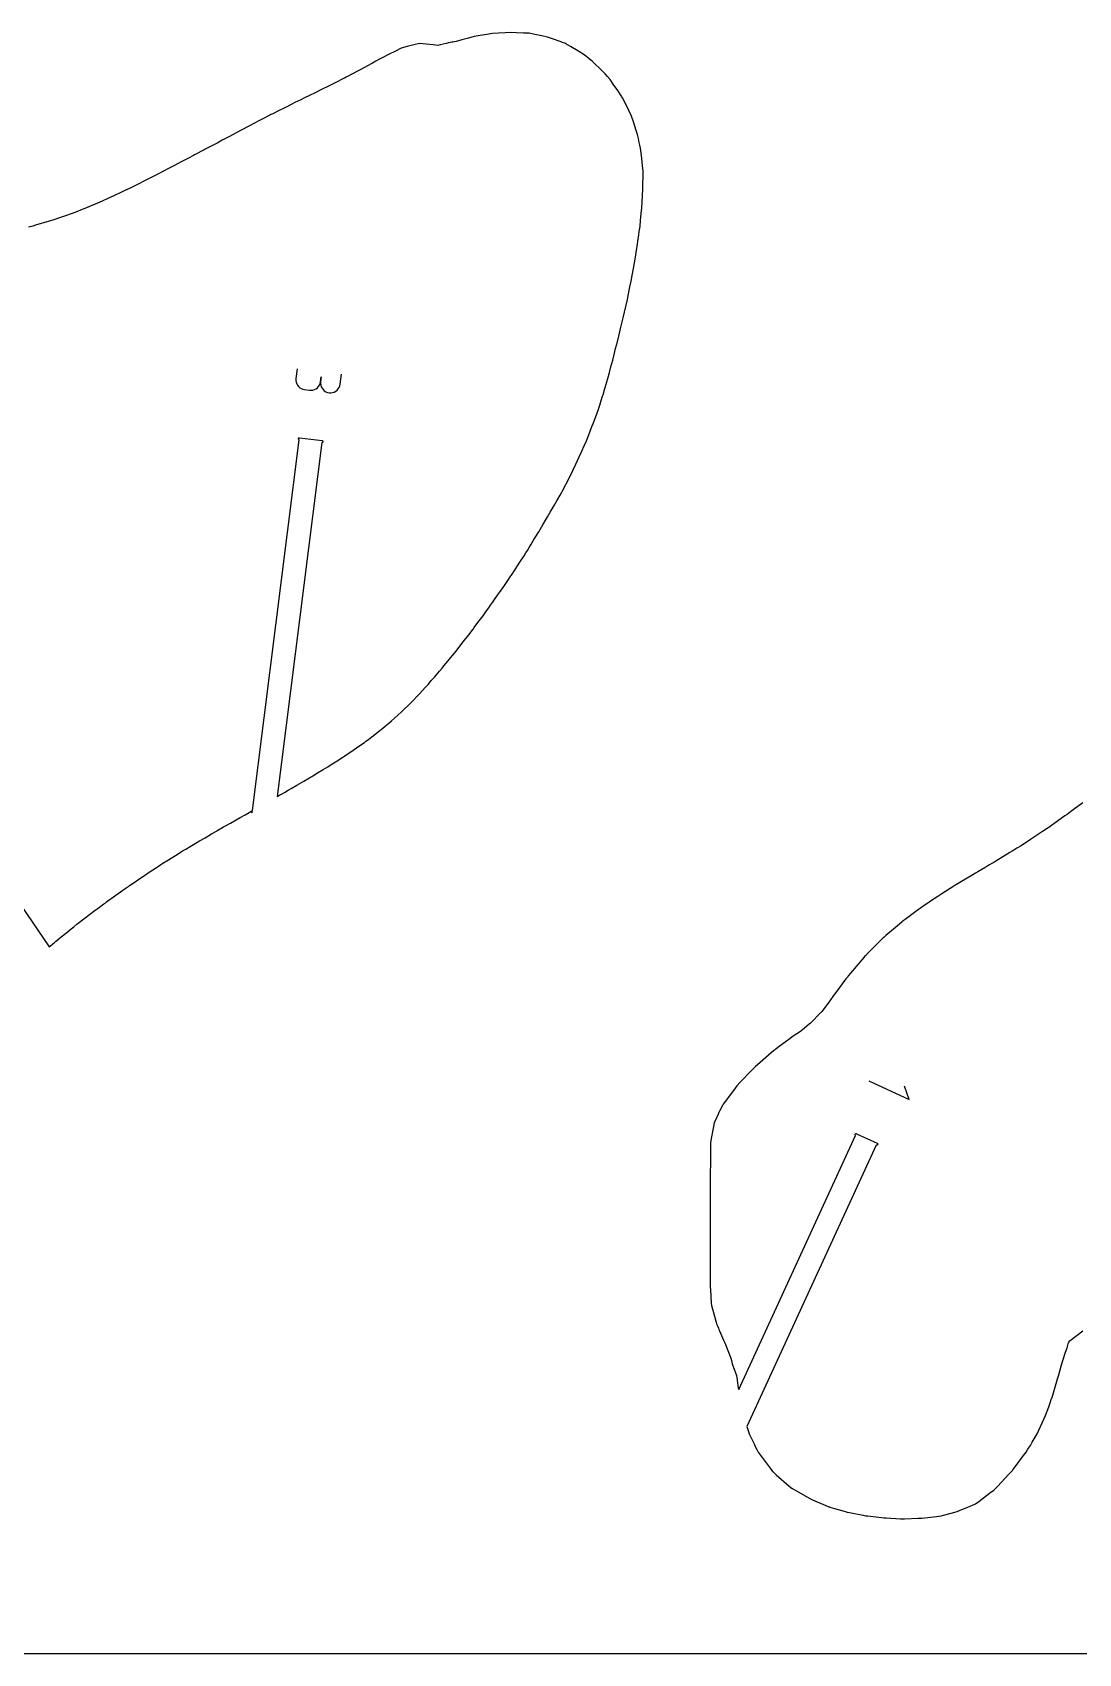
# Model space of a CAD drawing. Extents: x 0 to 560, y 0 to 480.
# Drawn here: x 227.5 to 280, y 0 to 81.5 of the extents above; entities that cross this region are included whole.
import ezdxf

# ---------------------------------------------------------------- set-up
doc = ezdxf.new("R2010")
doc.units = 0

msp = doc.modelspace()

# ---------------------------------------------------------------- linework, layer by layer
at = {"layer": 'annotation', "color": 1}
for p, q in [((240.759085, 64.565279), (240.696826, 64.071772)), ((240.696826, 64.071772), (240.693591, 63.982009)), ((240.693591, 63.982009), (240.706002, 63.895596)), ((240.696826, 64.071772), (240.696826, 64.071772)), ((240.706002, 63.895596), (240.732826, 63.814098)), ((240.732826, 63.814098), (240.77283, 63.739084)), ((240.77283, 63.739084), (240.824781, 63.672119)), ((240.824781, 63.672119), (240.887444, 63.614771)), ((240.887444, 63.614771), (240.959587, 63.568606)), ((240.959587, 63.568606), (241.039976, 63.535192)), ((241.631341, 63.520924), (241.706288, 63.560912)), ((241.706288, 63.560912), (241.773254, 63.612874)), ((241.773254, 63.612874), (241.83065, 63.675601)), ((241.83065, 63.675601), (241.876889, 63.747881)), ((241.876889, 63.747881), (241.910384, 63.828504)), ((241.910384, 63.828504), (241.929549, 63.916257)), ((241.929549, 63.916257), (241.92632, 63.826493)), ((241.92632, 63.826493), (241.938756, 63.740076)), ((241.929549, 63.916257), (241.960722, 64.163359)), ((241.960722, 64.163359), (241.929549, 63.916257)), ((241.929549, 63.916257), (241.929549, 63.916257)), ((241.938756, 63.740076), (241.965632, 63.658573)), ((241.965632, 63.658573), (242.005721, 63.583547)), ((242.005721, 63.583547), (242.057799, 63.516566)), ((242.760268, 63.488357), (242.817664, 63.551084)), ((242.817664, 63.551084), (242.863903, 63.623364)), ((242.863903, 63.623364), (242.897399, 63.703986)), ((242.897399, 63.703986), (242.916563, 63.791739)), ((242.916563, 63.791739), (242.978822, 64.285246)), ((241.039976, 63.535192), (241.127378, 63.516094)), ((241.127378, 63.516094), (241.37448, 63.484921)), ((241.37448, 63.484921), (241.37448, 63.484921)), ((241.37448, 63.484921), (241.463849, 63.481717)), ((241.463849, 63.481717), (241.549999, 63.494122)), ((241.549999, 63.494122), (241.631341, 63.520924)), ((242.057799, 63.516566), (242.120641, 63.459196)), ((242.120641, 63.459196), (242.193021, 63.413001)), ((242.193021, 63.413001), (242.273714, 63.379548)), ((242.273714, 63.379548), (242.361494, 63.360403)), ((242.361494, 63.360403), (242.361494, 63.360403)), ((242.361494, 63.360403), (242.450864, 63.3572)), ((242.450864, 63.3572), (242.537013, 63.369605)), ((242.537013, 63.369605), (242.618355, 63.396406)), ((242.618355, 63.396406), (242.693303, 63.436394)), ((242.693303, 63.436394), (242.760268, 63.488357)), ((269.483628, 28.786935), (271.518524, 27.850558)), ((271.518524, 27.850558), (271.274181, 28.511169))]:
    msp.add_line(p, q, dxfattribs=at)
at = {"layer": 'boundary', "color": 5}
for p, q in [((251.500875, 81.466774), (251.214966, 81.449681)), ((251.78678, 81.45386), (251.500875, 81.466774)), ((245.976608, 80.677773), (245.690702, 80.53151)), ((246.280691, 80.757499), (245.976608, 80.677773)), ((246.618613, 80.84281), (246.280691, 80.757499)), ((246.897319, 80.916607), (246.618613, 80.84281)), ((247.245545, 80.879194), (246.897319, 80.916607)), ((247.583465, 80.842732), (247.245545, 80.879194)), ((247.818027, 80.817459), (247.583465, 80.842732)), ((247.94173, 80.845605), (247.818027, 80.817459)), ((248.240772, 80.913832), (247.94173, 80.845605)), ((248.364476, 80.941978), (248.240772, 80.913832)), ((248.526681, 80.970123), (248.364476, 80.941978)), ((248.576538, 80.981454), (248.526681, 80.970123)), ((248.738743, 81.009598), (248.576538, 80.981454)), ((249.024648, 81.087804), (248.738743, 81.009598)), ((249.373542, 81.179221), (249.024648, 81.087804)), ((249.659447, 81.25743), (249.373542, 81.179221)), ((249.945356, 81.30637), (249.659447, 81.25743)), ((250.294253, 81.36498), (249.945356, 81.30637)), ((250.580158, 81.41392), (250.294253, 81.36498)), ((250.866067, 81.431014), (250.580158, 81.41392)), ((251.214966, 81.449681), (250.866067, 81.431014)), ((252.135676, 81.437088), (251.78678, 81.45386)), ((252.421585, 81.424175), (252.135676, 81.437088)), ((252.70749, 81.36583), (252.421585, 81.424175)), ((253.056385, 81.293726), (252.70749, 81.36583)), ((253.34229, 81.235382), (253.056385, 81.293726)), ((253.641126, 81.123784), (253.34229, 81.235382)), ((253.91527, 81.026078), (253.641126, 81.123784)), ((254.14135, 80.941978), (253.91527, 81.026078)), ((254.202174, 80.919386), (254.14135, 80.941978)), ((254.263006, 80.896794), (254.202174, 80.919386)), ((254.494005, 80.759019), (254.263006, 80.896794)), ((254.868001, 80.533473), (254.494005, 80.759019)), ((244.548917, 79.929213), (244.299151, 79.789765)), ((244.712884, 80.021268), (244.548917, 79.929213)), ((244.834826, 80.08814), (244.712884, 80.021268)), ((244.933955, 80.141845), (244.834826, 80.08814)), ((245.055895, 80.208717), (244.933955, 80.141845)), ((245.341804, 80.35498), (245.055895, 80.208717)), ((245.690702, 80.53151), (245.341804, 80.35498)), ((255.183717, 80.343896), (254.868001, 80.533473)), ((255.319929, 80.234528), (255.183717, 80.343896)), ((255.449524, 80.130638), (255.319929, 80.234528)), ((255.585737, 80.021268), (255.449524, 80.130638)), ((255.735429, 79.878962), (255.585737, 80.021268)), ((255.954729, 79.670476), (255.735429, 79.878962)), ((242.992544, 79.100557), (242.793589, 79.002047)), ((243.079494, 79.143576), (242.992544, 79.100557)), ((243.127524, 79.167999), (243.079494, 79.143576)), ((243.214477, 79.211015), (243.127524, 79.167999)), ((243.500382, 79.361849), (243.214477, 79.211015)), ((243.849279, 79.546875), (243.500382, 79.361849)), ((244.135188, 79.69771), (243.849279, 79.546875)), ((244.299151, 79.789765), (244.135188, 79.69771)), ((256.104421, 79.52817), (255.954729, 79.670476)), ((256.231246, 79.384569), (256.104421, 79.52817)), ((256.355088, 79.244158), (256.231246, 79.384569)), ((256.481908, 79.100557), (256.355088, 79.244158)), ((256.640993, 78.871639), (256.481908, 79.100557)), ((241.228382, 78.227062), (241.13285, 78.179848)), ((241.277524, 78.251125), (241.228382, 78.227062)), ((241.373056, 78.29834), (241.277524, 78.251125)), ((241.658963, 78.43852), (241.373056, 78.29834)), ((242.007858, 78.611869), (241.658963, 78.43852)), ((242.293763, 78.75205), (242.007858, 78.611869)), ((242.492721, 78.850563), (242.293763, 78.75205)), ((242.793589, 79.002047), (242.492721, 78.850563)), ((256.86605, 78.546926), (256.640993, 78.871639)), ((257.025138, 78.318009), (256.86605, 78.546926)), ((257.061168, 78.26102), (257.025138, 78.318009)), ((257.076362, 78.236837), (257.061168, 78.26102)), ((257.112389, 78.179848), (257.076362, 78.236837)), ((239.817541, 77.528405), (239.531632, 77.384052)), ((240.166439, 77.702054), (239.817541, 77.528405)), ((240.452345, 77.846408), (240.166439, 77.702054)), ((240.642721, 77.940013), (240.452345, 77.846408)), ((240.942475, 78.08624), (240.642721, 77.940013)), ((241.13285, 78.179848), (240.942475, 78.08624)), ((257.251976, 77.89394), (257.112389, 78.179848)), ((257.421321, 77.545043), (257.251976, 77.89394)), ((257.560906, 77.259136), (257.421321, 77.545043)), ((238.325016, 76.756367), (237.976119, 76.5723)), ((238.610924, 76.907191), (238.325016, 76.756367)), ((238.803799, 77.007223), (238.610924, 76.907191)), ((239.096312, 77.159104), (238.803799, 77.007223)), ((239.289191, 77.259136), (239.096312, 77.159104)), ((239.382221, 77.307082), (239.289191, 77.259136)), ((239.438603, 77.336104), (239.382221, 77.307082)), ((239.531632, 77.384052), (239.438603, 77.336104)), ((257.65307, 76.969991), (257.560906, 77.259136)), ((257.798233, 76.536174), (257.65307, 76.969991)), ((236.769501, 75.926233), (236.370974, 75.716536)), ((236.990509, 76.045441), (236.769501, 75.926233)), ((237.315148, 76.219218), (236.990509, 76.045441)), ((237.536157, 76.338425), (237.315148, 76.219218)), ((237.601055, 76.373476), (237.536157, 76.338425)), ((237.625314, 76.386424), (237.601055, 76.373476)), ((237.690214, 76.421474), (237.625314, 76.386424)), ((237.976119, 76.5723), (237.690214, 76.421474)), ((257.861887, 76.338425), (257.798233, 76.536174)), ((257.903568, 76.138593), (257.861887, 76.338425)), ((257.904165, 76.135733), (257.903568, 76.138593)), ((257.945842, 75.935901), (257.904165, 76.135733)), ((257.974072, 75.796143), (257.945842, 75.935901)), ((258.004797, 75.646143), (257.974072, 75.796143)), ((234.928082, 74.960631), (234.593251, 74.784638)), ((235.298677, 75.154646), (234.928082, 74.960631)), ((235.547128, 75.284401), (235.298677, 75.154646)), ((235.594308, 75.309132), (235.547128, 75.284401)), ((235.801522, 75.417715), (235.594308, 75.309132)), ((235.825157, 75.430219), (235.801522, 75.417715)), ((235.848793, 75.442723), (235.825157, 75.430219)), ((236.079712, 75.5646), (235.848793, 75.442723)), ((236.131446, 75.591832), (236.079712, 75.5646)), ((236.370974, 75.716536), (236.131446, 75.591832)), ((258.050789, 75.417715), (258.004797, 75.646143)), ((258.078896, 75.131808), (258.050789, 75.417715)), ((258.110833, 74.782911), (258.078896, 75.131808)), ((233.419296, 74.176196), (233.086658, 74.004556)), ((233.759332, 74.350605), (233.419296, 74.176196)), ((234.007369, 74.47872), (233.759332, 74.350605)), ((234.024999, 74.487862), (234.007369, 74.47872)), ((234.042626, 74.497005), (234.024999, 74.487862)), ((234.292954, 74.628483), (234.042626, 74.497005)), ((234.593251, 74.784638), (234.292954, 74.628483)), ((258.138943, 74.497004), (258.110833, 74.782911)), ((258.129382, 73.862201), (258.136521, 74.211098)), ((258.136521, 74.211098), (258.138943, 74.497004)), ((231.924099, 73.437432), (231.570552, 73.272511)), ((232.165951, 73.550953), (231.924099, 73.437432)), ((232.19174, 73.563624), (232.165951, 73.550953)), ((232.21753, 73.576294), (232.19174, 73.563624)), ((232.457668, 73.694291), (232.21753, 73.576294)), ((232.762114, 73.845071), (232.457668, 73.694291)), ((233.086658, 74.004556), (232.762114, 73.845071)), ((258.108305, 73.290387), (258.126958, 73.576294)), ((258.126958, 73.576294), (258.129382, 73.862201)), ((229.948703, 72.56736), (229.626329, 72.439091)), ((230.171211, 72.655584), (229.948703, 72.56736)), ((230.234608, 72.681097), (230.171211, 72.655584)), ((230.261129, 72.691809), (230.234608, 72.681097)), ((230.324527, 72.717323), (230.261129, 72.691809)), ((230.610436, 72.842869), (230.324527, 72.717323)), ((230.959332, 72.994496), (230.610436, 72.842869)), ((231.245237, 73.120043), (230.959332, 72.994496)), ((231.570552, 73.272511), (231.245237, 73.120043)), ((258.042259, 72.369676), (258.069105, 72.655583)), ((258.069105, 72.655583), (258.08776, 72.94149)), ((258.08776, 72.94149), (258.108305, 73.290387)), ((227.479523, 71.734873), (227.249445, 71.675774)), ((227.52096, 71.745898), (227.479523, 71.734873)), ((227.562395, 71.756924), (227.52096, 71.745898)), ((227.833689, 71.840537), (227.562395, 71.756924)), ((227.846904, 71.844589), (227.833689, 71.840537)), ((228.065012, 71.91077), (227.846904, 71.844589)), ((228.483106, 72.039041), (228.065012, 71.91077)), ((228.769013, 72.136899), (228.483106, 72.039041)), ((229.11791, 72.253007), (228.769013, 72.136899)), ((229.403819, 72.350867), (229.11791, 72.253007)), ((229.626329, 72.439091), (229.403819, 72.350867)), ((257.968971, 71.605724), (257.989271, 71.734873)), ((257.989271, 71.734873), (258.016119, 72.02078)), ((258.016119, 72.02078), (258.042259, 72.369676)), ((257.859283, 70.814161), (257.880757, 70.97092)), ((257.880757, 70.97092), (257.924374, 71.298572)), ((257.924374, 71.298572), (257.945842, 71.45533)), ((257.945842, 71.45533), (257.966148, 71.584479)), ((257.966148, 71.584479), (257.968971, 71.605724)), ((257.708524, 69.893452), (257.756301, 70.179359)), ((257.756301, 70.179359), (257.811509, 70.528255)), ((257.811509, 70.528255), (257.859283, 70.814161)), ((257.538268, 68.972741), (257.593071, 69.258649)), ((257.593071, 69.258649), (257.653719, 69.607546)), ((257.653719, 69.607546), (257.708524, 69.893452)), ((257.411915, 68.337938), (257.477458, 68.686834)), ((257.477458, 68.686834), (257.538268, 68.972741)), ((257.20537, 67.417227), (257.284424, 67.766124)), ((257.284424, 67.766124), (257.351107, 68.052031)), ((257.351107, 68.052031), (257.411915, 68.337938)), ((257.059502, 66.795522), (257.104327, 66.986871)), ((257.104327, 66.986871), (257.138691, 67.13132)), ((257.138691, 67.13132), (257.20537, 67.417227)), ((256.84818, 65.924703), (256.920504, 66.21061)), ((256.920504, 66.21061), (256.954315, 66.352067)), ((256.954315, 66.352067), (256.991326, 66.509615)), ((256.991326, 66.509615), (257.025138, 66.651073)), ((257.025138, 66.651073), (257.059502, 66.795522)), ((256.612001, 65.003992), (256.686776, 65.289898)), ((256.686776, 65.289898), (256.759102, 65.575806)), ((256.759102, 65.575806), (256.84818, 65.924703)), ((256.364467, 64.083281), (256.445109, 64.369189)), ((256.445109, 64.369189), (256.51988, 64.655096)), ((256.51988, 64.655096), (256.612001, 65.003992)), ((256.18514, 63.448478), (256.265774, 63.734385)), ((256.265774, 63.734385), (256.364467, 64.083281)), ((255.905169, 62.527767), (255.969488, 62.734112)), ((255.969488, 62.734112), (256.040104, 62.973918)), ((256.040104, 62.973918), (256.104421, 63.180263)), ((256.104421, 63.180263), (256.128785, 63.259825)), ((256.128785, 63.259825), (256.160782, 63.368916)), ((256.160782, 63.368916), (256.18514, 63.448478)), ((255.662552, 61.892964), (255.794977, 62.241861)), ((255.794977, 62.241861), (255.905169, 62.527767)), ((255.288039, 60.946072), (255.408968, 61.249015)), ((255.408968, 61.249015), (255.552362, 61.607056)), ((255.552362, 61.607056), (255.662552, 61.892964)), ((238.509787, 42.366048), (240.860549, 60.999842)), ((241.997537, 60.856404), (239.753885, 43.071641)), ((240.8172, 61.055707), (240.823371, 61.074214)), ((240.818581, 61.036247), (240.8172, 61.055707)), ((240.827305, 61.018796), (240.818581, 61.036247)), ((240.823371, 61.074214), (240.836155, 61.088951)), ((240.842042, 61.006013), (240.827305, 61.018796)), ((240.836155, 61.088951), (240.853605, 61.097674)), ((240.860549, 60.999842), (240.842042, 61.006013)), ((240.853605, 61.097674), (240.873065, 61.099055)), ((240.873065, 61.099055), (242.010053, 60.955617)), ((242.016997, 60.857785), (241.997537, 60.856404)), ((242.010053, 60.955617), (242.028561, 60.949447)), ((242.034447, 60.866508), (242.016997, 60.857785)), ((242.028561, 60.949447), (242.043297, 60.936663)), ((242.047231, 60.881245), (242.034447, 60.866508)), ((242.043297, 60.936663), (242.052021, 60.919213)), ((242.053402, 60.899753), (242.047231, 60.881245)), ((242.052021, 60.919213), (242.053402, 60.899753)), ((254.93338, 60.130977), (255.063151, 60.420877)), ((255.063151, 60.420877), (255.183911, 60.686347)), ((255.183911, 60.686347), (255.288039, 60.946072)), ((254.61098, 59.458312), (254.767102, 59.765635)), ((254.767102, 59.765635), (254.93338, 60.130977)), ((254.148958, 58.555679), (254.263006, 58.759669)), ((254.263006, 58.759669), (254.285591, 58.802297)), ((254.285591, 58.802297), (254.30818, 58.844925)), ((254.30818, 58.844925), (254.416878, 59.05969)), ((254.416878, 59.05969), (254.61098, 59.458312)), ((253.665, 57.691183), (253.79917, 57.924215)), ((253.79917, 57.924215), (253.965744, 58.220777)), ((253.965744, 58.220777), (254.148958, 58.555679)), ((253.26994, 57.003504), (253.301263, 57.056379)), ((253.301263, 57.056379), (253.310968, 57.073189)), ((253.310968, 57.073189), (253.34229, 57.126063)), ((253.34229, 57.126063), (253.47646, 57.359096)), ((253.47646, 57.359096), (253.665, 57.691183)), ((252.722838, 56.082794), (252.894313, 56.368701)), ((252.894313, 56.368701), (253.098462, 56.717597)), ((253.098462, 56.717597), (253.26994, 57.003504)), ((252.25185, 55.311677), (252.328586, 55.437062)), ((252.328586, 55.437062), (252.421585, 55.586656)), ((252.421585, 55.586656), (252.504692, 55.722968)), ((252.504692, 55.722968), (252.639733, 55.946481)), ((252.639733, 55.946481), (252.722838, 56.082794)), ((251.71113, 54.475846), (251.95246, 54.846219)), ((251.95246, 54.846219), (252.158855, 55.162083)), ((252.158855, 55.162083), (252.25185, 55.311677)), ((251.138795, 53.630018), (251.345598, 53.930243)), ((251.345598, 53.930243), (251.500875, 54.15761)), ((251.500875, 54.15761), (251.529284, 54.199491)), ((251.529284, 54.199491), (251.557693, 54.241373)), ((251.557693, 54.241373), (251.71113, 54.475846)), ((216.179507, 53.224699), (228.302305, 35.512969)), ((250.580158, 52.827395), (250.676824, 52.965118)), ((250.676824, 52.965118), (250.830911, 53.182939)), ((250.830911, 53.182939), (250.927573, 53.320662)), ((250.927573, 53.320662), (251.138795, 53.630018)), ((249.841323, 51.810278), (250.096706, 52.152449)), ((250.096706, 52.152449), (250.278577, 52.399952)), ((250.278577, 52.399952), (250.382611, 52.548135)), ((250.382611, 52.548135), (250.476125, 52.679211)), ((250.476125, 52.679211), (250.580158, 52.827395)), ((249.37815, 51.193334), (249.59822, 51.479241)), ((249.59822, 51.479241), (249.626283, 51.517646)), ((249.626283, 51.517646), (249.631387, 51.524371)), ((249.631387, 51.524371), (249.659448, 51.562776)), ((249.659448, 51.562776), (249.841323, 51.810278)), ((248.776515, 50.424002), (248.847803, 50.511634)), ((248.847803, 50.511634), (248.885577, 50.55853)), ((248.885577, 50.55853), (249.105648, 50.844437)), ((249.105648, 50.844437), (249.37815, 51.193334)), ((248.135287, 49.63782), (248.328425, 49.87683)), ((248.328425, 49.87683), (248.545604, 50.138096)), ((248.545604, 50.138096), (248.738743, 50.377106)), ((248.738743, 50.377106), (248.776515, 50.424002)), ((247.348802, 48.717109), (247.497926, 48.892513)), ((247.497926, 48.892513), (247.668906, 49.087865)), ((247.668906, 49.087865), (247.818027, 49.263269)), ((247.818027, 49.263269), (247.910796, 49.373772)), ((247.910796, 49.373772), (248.042516, 49.527317)), ((248.042516, 49.527317), (248.135287, 49.63782)), ((246.613711, 47.932104), (246.767511, 48.089597)), ((246.767511, 48.089597), (246.897319, 48.225303)), ((246.897319, 48.225303), (247.034102, 48.375504)), ((247.034102, 48.375504), (247.212018, 48.566908)), ((247.212018, 48.566908), (247.348802, 48.717109)), ((245.827785, 47.172284), (245.976609, 47.306467)), ((245.976609, 47.306467), (246.132708, 47.458191)), ((246.132708, 47.458191), (246.327804, 47.644675)), ((246.327804, 47.644675), (246.483903, 47.796398)), ((246.483903, 47.796398), (246.613711, 47.932104)), ((244.839894, 46.333745), (245.055895, 46.502999)), ((245.055895, 46.502999), (245.19298, 46.619652)), ((245.19298, 46.619652), (245.358758, 46.759035)), ((245.358758, 46.759035), (245.495842, 46.875688)), ((245.495842, 46.875688), (245.644665, 47.009871)), ((245.644665, 47.009871), (245.827785, 47.172284)), ((243.849279, 45.594654), (244.135187, 45.791185)), ((244.135187, 45.791185), (244.205094, 45.843491)), ((244.205094, 45.843491), (244.284669, 45.902672)), ((244.284669, 45.902672), (244.354573, 45.954978)), ((244.354573, 45.954978), (244.570574, 46.124231)), ((244.570574, 46.124231), (244.839894, 46.333745)), ((242.523061, 44.71295), (242.794528, 44.887128)), ((242.794528, 44.887128), (243.023826, 45.034267)), ((243.023826, 45.034267), (243.080435, 45.071339)), ((243.080435, 45.071339), (243.157866, 45.122065)), ((243.157866, 45.122065), (243.214477, 45.159135)), ((243.214477, 45.159135), (243.500382, 45.355665)), ((243.500382, 45.355665), (243.849279, 45.594654)), ((241.087147, 43.839574), (241.373056, 44.005892)), ((241.373056, 44.005892), (241.431457, 44.04105)), ((241.431457, 44.04105), (241.493479, 44.078398)), ((241.493479, 44.078398), (241.55188, 44.113557)), ((241.55188, 44.113557), (241.779386, 44.252324)), ((241.779386, 44.252324), (242.06626, 44.427043)), ((242.06626, 44.427043), (242.293763, 44.56581)), ((242.293763, 44.56581), (242.523061, 44.71295)), ((239.829895, 43.114887), (239.967054, 43.192845)), ((239.967054, 43.192845), (240.115474, 43.277277)), ((240.115474, 43.277277), (240.303926, 43.384658)), ((240.303926, 43.384658), (240.452346, 43.469089)), ((240.452346, 43.469089), (240.738251, 43.635407)), ((240.738251, 43.635407), (241.087147, 43.839574)), ((238.433804, 42.323026), (238.509787, 42.366048)), ((239.753885, 43.071641), (239.829567, 43.1147)), ((239.829567, 43.1147), (239.829895, 43.114887)), ((279.815229, 42.443978), (279.684341, 42.34542)), ((280.232415, 42.758118), (279.815229, 42.443978)), ((237.055409, 41.538084), (237.404307, 41.736764)), ((237.404307, 41.736764), (237.690214, 41.900382)), ((237.690214, 41.900382), (237.895752, 42.017388)), ((237.895752, 42.017388), (238.138643, 42.15513)), ((238.138643, 42.15513), (238.344182, 42.272136)), ((238.344182, 42.272136), (238.424548, 42.317784)), ((238.424548, 42.317784), (238.433804, 42.323025)), ((238.503254, 42.314264), (238.433804, 42.323026)), ((238.433804, 42.323025), (238.49453, 42.245112)), ((238.49453, 42.245112), (238.503254, 42.314264)), ((278.665925, 41.614788), (278.521879, 41.518828)), ((279.332454, 42.094885), (278.665925, 41.614788)), ((279.442593, 42.172656), (279.332454, 42.094885)), ((279.530671, 42.234256), (279.442593, 42.172656)), ((279.616524, 42.296485), (279.530671, 42.234256)), ((279.684341, 42.34542), (279.616524, 42.296485)), ((235.637302, 40.714243), (235.848793, 40.839567)), ((235.848793, 40.839567), (236.125544, 41.00015)), ((236.125544, 41.00015), (236.452827, 41.190841)), ((236.452827, 41.190841), (236.729581, 41.351425)), ((236.729581, 41.351425), (236.738735, 41.356708)), ((236.738735, 41.356708), (236.760348, 41.369183)), ((236.760348, 41.369183), (236.7695, 41.374466)), ((236.7695, 41.374466), (237.055409, 41.538084)), ((277.488225, 40.830096), (277.097702, 40.577154)), ((277.601168, 40.903251), (277.488225, 40.830096)), ((277.711163, 40.972923), (277.601168, 40.903251)), ((278.215239, 41.311746), (277.711163, 40.972923)), ((278.387074, 41.424709), (278.215239, 41.311746)), ((278.454477, 41.471769), (278.387074, 41.424709)), ((278.521879, 41.518828), (278.454477, 41.471769)), ((234.293278, 39.892603), (234.642176, 40.11149)), ((234.642176, 40.11149), (234.928082, 40.289787)), ((234.928082, 40.289787), (235.0025, 40.334508)), ((235.0025, 40.334508), (235.087291, 40.385995)), ((235.087291, 40.385995), (235.161707, 40.430714)), ((235.161707, 40.430714), (235.373196, 40.556038)), ((235.373196, 40.556038), (235.637302, 40.714243)), ((276.562139, 40.25296), (275.868618, 39.824643)), ((276.680461, 40.322572), (276.562139, 40.25296)), ((276.771066, 40.373569), (276.680461, 40.322572)), ((276.919773, 40.466405), (276.771066, 40.373569)), ((276.984757, 40.504), (276.919773, 40.466405)), ((277.097702, 40.577154), (276.984757, 40.504)), ((232.84975, 38.946546), (233.086658, 39.106833)), ((233.086658, 39.106833), (233.276552, 39.232453)), ((233.276552, 39.232453), (233.505683, 39.384384)), ((233.505683, 39.384384), (233.695577, 39.510003)), ((233.695577, 39.510003), (233.791589, 39.572894)), ((233.791589, 39.572894), (233.911356, 39.651417)), ((233.911356, 39.651417), (234.007369, 39.714307)), ((234.007369, 39.714307), (234.293278, 39.892603)), ((274.707008, 39.141661), (274.055967, 38.745921)), ((274.839037, 39.22022), (274.707008, 39.141661)), ((274.956444, 39.285982), (274.839037, 39.22022)), ((275.361369, 39.523954), (274.956444, 39.285982)), ((275.466028, 39.583289), (275.361369, 39.523954)), ((275.555444, 39.637577), (275.466028, 39.583289)), ((275.670332, 39.707333), (275.555444, 39.637577)), ((275.759748, 39.761622), (275.670332, 39.707333)), ((275.868618, 39.824643), (275.759748, 39.761622)), ((231.880042, 38.276574), (232.165951, 38.48068)), ((232.165951, 38.48068), (232.214947, 38.514434)), ((232.214947, 38.514434), (232.274252, 38.555539)), ((232.274252, 38.555539), (232.323251, 38.589293)), ((232.323251, 38.589293), (232.560159, 38.749581)), ((232.560159, 38.749581), (232.84975, 38.946546)), ((273.756249, 38.564848), (273.15527, 38.179639)), ((273.912288, 38.662578), (273.756249, 38.564848)), ((273.915309, 38.664503), (273.912288, 38.662578)), ((273.91833, 38.666428), (273.915309, 38.664503)), ((274.055967, 38.745921), (273.91833, 38.666428)), ((230.544734, 37.301248), (230.81629, 37.504621)), ((230.81629, 37.504621), (231.036494, 37.668582)), ((231.036494, 37.668582), (231.102195, 37.71663)), ((231.102195, 37.71663), (231.179536, 37.773529)), ((231.179536, 37.773529), (231.245237, 37.821578)), ((231.245237, 37.821578), (231.531144, 38.025681)), ((231.531144, 38.025681), (231.880042, 38.276574)), ((272.150043, 37.51145), (272.076908, 37.462335)), ((272.419846, 37.692752), (272.150043, 37.51145)), ((272.492981, 37.741868), (272.419846, 37.692752)), ((272.535095, 37.77), (272.492981, 37.741868)), ((272.955504, 38.051829), (272.535095, 37.77)), ((272.997616, 38.079962), (272.955504, 38.051829)), ((273.15527, 38.179639), (272.997616, 38.079962)), ((229.691462, 36.647895), (229.818595, 36.747873)), ((229.818595, 36.747873), (229.977367, 36.869818)), ((229.977367, 36.869818), (230.165752, 37.015341)), ((230.165752, 37.015341), (230.324527, 37.137286)), ((230.324527, 37.137286), (230.544734, 37.301248)), ((271.024088, 36.66244), (270.345348, 36.087884)), ((271.156198, 36.776169), (271.024088, 36.66244)), ((271.182518, 36.797031), (271.156198, 36.776169)), ((271.186717, 36.800296), (271.182518, 36.797031)), ((271.213038, 36.821157), (271.186717, 36.800296)), ((271.301966, 36.887289), (271.213038, 36.821157)), ((271.987982, 37.396202), (271.301966, 36.887289)), ((272.076908, 37.462335), (271.987982, 37.396202)), ((228.676778, 35.827161), (228.904726, 36.013091)), ((228.904726, 36.013091), (229.175869, 36.235138)), ((229.175869, 36.235138), (229.403819, 36.421068)), ((229.403819, 36.421068), (229.530951, 36.521045)), ((229.530951, 36.521045), (229.691462, 36.647895)), ((270.135729, 35.900446), (270.006427, 35.76872)), ((270.18446, 35.945399), (270.135729, 35.900446)), ((270.18675, 35.947511), (270.18446, 35.945399)), ((270.235482, 35.992461), (270.18675, 35.947511)), ((270.345348, 36.087884), (270.235482, 35.992461)), ((228.302305, 35.512969), (228.355979, 35.558485)), ((228.355979, 35.558485), (228.483106, 35.66629)), ((228.483106, 35.66629), (228.541065, 35.714369)), ((228.541065, 35.714369), (228.618819, 35.779083)), ((228.618819, 35.779083), (228.676778, 35.827161)), ((269.314777, 35.06996), (269.272707, 35.024847)), ((269.447709, 35.206787), (269.314777, 35.06996)), ((270.006427, 35.76872), (269.447709, 35.206787)), ((269.133966, 34.864026), (268.562348, 34.190097)), ((269.230641, 34.979736), (269.133966, 34.864026)), ((269.272707, 35.024847), (269.230641, 34.979736)), ((268.33545, 33.900573), (267.821982, 33.215559)), ((268.394067, 33.977818), (268.33545, 33.900573)), ((268.421413, 34.01582), (268.394067, 33.977818)), ((268.425499, 34.021023), (268.421413, 34.01582)), ((268.452846, 34.059025), (268.425499, 34.021023)), ((268.562348, 34.190097), (268.452846, 34.059025)), ((267.432131, 32.687825), (267.119572, 32.265676)), ((267.473356, 32.735897), (267.432131, 32.687825)), ((267.529986, 32.803073), (267.473356, 32.735897)), ((267.706734, 33.071138), (267.529986, 32.803073)), ((267.763366, 33.138313), (267.706734, 33.071138)), ((267.821982, 33.215559), (267.763366, 33.138313)), ((267.004323, 32.155005), (266.626668, 31.745693)), ((267.078348, 32.217604), (267.004323, 32.155005)), ((267.119572, 32.265676), (267.078348, 32.217604)), ((265.631935, 30.984806), (265.527605, 30.903024)), ((265.679706, 31.018272), (265.631935, 30.984806)), ((266.043492, 31.263427), (265.679706, 31.018272)), ((266.091264, 31.296892), (266.043492, 31.263427)), ((266.15874, 31.349541), (266.091264, 31.296892)), ((266.485169, 31.630445), (266.15874, 31.349541)), ((266.552645, 31.683094), (266.485169, 31.630445)), ((266.626668, 31.745693), (266.552645, 31.683094)), ((264.576943, 30.180786), (263.885068, 29.589866)), ((264.711224, 30.304337), (264.576943, 30.180786)), ((264.722142, 30.313277), (264.711224, 30.304337)), ((264.795177, 30.367242), (264.722142, 30.313277)), ((264.806096, 30.376182), (264.795177, 30.367242)), ((264.910426, 30.457964), (264.806096, 30.376182)), ((265.527605, 30.903024), (264.910426, 30.457964)), ((263.740204, 29.455474), (263.619413, 29.327266)), ((263.756226, 29.470539), (263.740204, 29.455474)), ((263.774485, 29.487703), (263.756226, 29.470539)), ((263.790514, 29.502767), (263.774485, 29.487703)), ((263.885068, 29.589866), (263.790514, 29.502767)), ((262.856012, 28.534761), (262.76953, 28.419454)), ((262.862907, 28.542738), (262.856012, 28.534761)), ((262.869797, 28.550712), (262.862907, 28.542738)), ((263.001033, 28.691529), (262.869797, 28.550712)), ((263.619413, 29.327266), (263.001033, 28.691529)), ((262.277297, 27.760577), (262.168269, 27.614053)), ((262.76953, 28.419454), (262.277297, 27.760577)), ((261.925354, 27.148349), (261.737221, 26.743075)), ((261.949093, 27.198084), (261.925354, 27.148349)), ((261.985116, 27.263596), (261.949093, 27.198084)), ((262.132246, 27.54854), (261.985116, 27.263596)), ((262.168269, 27.614053), (262.132246, 27.54854)), ((261.688024, 26.578093), (261.562186, 25.887878)), ((261.713485, 26.69334), (261.688024, 26.578093)), ((261.737221, 26.743075), (261.713485, 26.69334)), ((268.790114, 26.081791), (268.794655, 26.100765)), ((268.79318, 26.062525), (268.790114, 26.081791)), ((268.794655, 26.100765), (268.806112, 26.116556)), ((268.806112, 26.116556), (268.822739, 26.126761)), ((268.822739, 26.126761), (268.842005, 26.129826)), ((268.842005, 26.129826), (268.860978, 26.125285)), ((268.860978, 26.125285), (269.902045, 25.646228)), ((261.532738, 25.657381), (261.525951, 24.967169)), ((261.536724, 25.772629), (261.532738, 25.657381)), ((261.562186, 25.887878), (261.536724, 25.772629)), ((262.944906, 13.268724), (268.819176, 26.034442)), ((269.860243, 25.555385), (263.347849, 11.402921)), ((268.803385, 26.045898), (268.79318, 26.062525)), ((268.819176, 26.034442), (268.803385, 26.045898)), ((269.879216, 25.550843), (269.860243, 25.555385)), ((269.898483, 25.553909), (269.879216, 25.550843)), ((269.91511, 25.564114), (269.898483, 25.553909)), ((269.902045, 25.646228), (269.917836, 25.634772)), ((269.926566, 25.579905), (269.91511, 25.564114)), ((269.917836, 25.634772), (269.928042, 25.618145)), ((269.931107, 25.598878), (269.926566, 25.579905)), ((269.928042, 25.618145), (269.931107, 25.598878)), ((261.521135, 24.736673), (261.516209, 24.046456)), ((261.521965, 24.851922), (261.521135, 24.736673)), ((261.525951, 24.967169), (261.521965, 24.851922)), ((261.515379, 23.931208), (261.515255, 23.815961)), ((261.515255, 23.815961), (261.517384, 23.125746)), ((261.516209, 24.046456), (261.515379, 23.931208)), ((261.517384, 23.125746), (261.517262, 23.010498)), ((261.517262, 23.010498), (261.51729, 22.895251)), ((261.51729, 22.895251), (261.518035, 22.205038)), ((261.518062, 22.08979), (261.517917, 21.974542)), ((261.518035, 22.205038), (261.518062, 22.08979)), ((261.516314, 21.284327), (261.516168, 21.16908)), ((261.517917, 21.974542), (261.516314, 21.284327)), ((261.515908, 21.053831), (261.514205, 20.363614)), ((261.516168, 21.16908), (261.515908, 21.053831)), ((261.514205, 20.363614), (261.513943, 20.248366)), ((261.513943, 20.248366), (261.514271, 20.133119)), ((261.514271, 20.133119), (261.515674, 19.442904)), ((261.516439, 19.212408), (261.514664, 18.522195)), ((261.515674, 19.442904), (261.516002, 19.327655)), ((261.516002, 19.327655), (261.516439, 19.212408)), ((261.514664, 18.522195), (261.5151, 18.406948)), ((261.5151, 18.406948), (261.527619, 18.2917)), ((261.527619, 18.2917), (261.566152, 17.601482)), ((261.566152, 17.601482), (261.578672, 17.486235)), ((261.578672, 17.486235), (261.616385, 17.366202)), ((261.616385, 17.366202), (261.80866, 16.655529)), ((261.80866, 16.655529), (261.836809, 16.565524)), ((261.836809, 16.565524), (261.859538, 16.510109)), ((261.859538, 16.510109), (261.926361, 16.347202)), ((261.926361, 16.347202), (261.949093, 16.291786)), ((261.949093, 16.291786), (261.984862, 16.212427)), ((261.984862, 16.212427), (262.184162, 15.755821)), ((262.184162, 15.755821), (262.234681, 15.644816)), ((262.234681, 15.644816), (262.274635, 15.529568)), ((262.274635, 15.529568), (262.543867, 14.839351)), ((279.442593, 15.367862), (279.500283, 15.560084)), ((279.500283, 15.560084), (279.526252, 15.644817)), ((279.526252, 15.644817), (279.587187, 15.711843)), ((279.587187, 15.711843), (279.60453, 15.738739)), ((279.60453, 15.738739), (280.239767, 16.214635)), ((262.543867, 14.839351), (262.583823, 14.724103)), ((262.583823, 14.724103), (262.614315, 14.563549)), ((279.171306, 14.515489), (279.234359, 14.724103)), ((279.234359, 14.724103), (279.36791, 15.138816)), ((279.36791, 15.138816), (279.442593, 15.367862)), ((262.614315, 14.563549), (262.82708, 13.969724)), ((262.82708, 13.969724), (262.856774, 13.838272)), ((278.971312, 13.803392), (279.031793, 14.01201)), ((279.031793, 14.01201), (279.171306, 14.515489)), ((262.856774, 13.838272), (262.861743, 13.803393)), ((262.861743, 13.803393), (262.863411, 13.777779)), ((262.863411, 13.777779), (262.869797, 13.715493)), ((262.869797, 13.715493), (262.910452, 13.361303)), ((262.910452, 13.361303), (262.944906, 13.268724)), ((278.724249, 12.981434), (278.935022, 13.691208)), ((278.935022, 13.691208), (278.971312, 13.803392)), ((278.444892, 12.177187), (278.521879, 12.392397)), ((278.521879, 12.392397), (278.595821, 12.607212)), ((278.595821, 12.607212), (278.653426, 12.771592)), ((278.653426, 12.771592), (278.693285, 12.882685)), ((278.693285, 12.882685), (278.724249, 12.981434)), ((278.032071, 11.224171), (278.281315, 11.779064)), ((278.281315, 11.779064), (278.367905, 11.961971)), ((278.367905, 11.961971), (278.444892, 12.177187)), ((263.347849, 11.402921), (263.442538, 11.15181)), ((263.442538, 11.15181), (263.478176, 11.041261)), ((263.478176, 11.041261), (263.534987, 10.915765)), ((263.534987, 10.915765), (263.719123, 10.533696)), ((277.601168, 10.462669), (277.694521, 10.617554)), ((277.694521, 10.617554), (277.894864, 10.953418)), ((277.894864, 10.953418), (277.948353, 11.041261)), ((277.948353, 11.041261), (278.032071, 11.224171)), ((263.719123, 10.533696), (263.790514, 10.380032)), ((263.790514, 10.380032), (263.859523, 10.25029)), ((263.859523, 10.25029), (263.928538, 10.120553)), ((263.928538, 10.120553), (264.019823, 9.993093)), ((264.019823, 9.993093), (264.522063, 9.317)), ((276.832741, 9.382003), (277.260581, 9.96145)), ((277.260581, 9.96145), (277.382855, 10.120553)), ((277.382855, 10.120553), (277.475839, 10.266265)), ((277.475839, 10.266265), (277.508187, 10.316956)), ((277.508187, 10.316956), (277.601168, 10.462669)), ((264.522063, 9.317), (264.608006, 9.19984)), ((264.608006, 9.19984), (264.650706, 9.155381)), ((264.650706, 9.155381), (264.668525, 9.136484)), ((264.668525, 9.136484), (264.711224, 9.092024)), ((264.711224, 9.092024), (264.834684, 8.985868)), ((264.834684, 8.985868), (265.488295, 8.416208)), ((275.959637, 8.408446), (276.506503, 8.996553)), ((276.506503, 8.996553), (276.646847, 9.146173)), ((276.646847, 9.146173), (276.680461, 9.182093)), ((276.680461, 9.182093), (276.688518, 9.190966)), ((276.688518, 9.190966), (276.696575, 9.19984)), ((276.696575, 9.19984), (276.718188, 9.228385)), ((276.718188, 9.228385), (276.832741, 9.382003)), ((265.488295, 8.416208), (265.631935, 8.298179)), ((265.631935, 8.298179), (265.646678, 8.288655)), ((265.646678, 8.288655), (265.661422, 8.27913)), ((265.661422, 8.27913), (265.84938, 8.174786)), ((265.84938, 8.174786), (266.400743, 7.858214)), ((275.649369, 8.130306), (275.759747, 8.210965)), ((275.759747, 8.210965), (275.799102, 8.245047)), ((275.799102, 8.245047), (275.838455, 8.279129)), ((275.838455, 8.279129), (275.947315, 8.395419)), ((275.947315, 8.395419), (275.959637, 8.408446)), ((266.400743, 7.858214), (266.552645, 7.774941)), ((266.552645, 7.774941), (266.660575, 7.727876)), ((266.660575, 7.727876), (267.31494, 7.439771)), ((267.31494, 7.439771), (267.473356, 7.374692)), ((267.473356, 7.374692), (267.499984, 7.366556)), ((267.499984, 7.366556), (267.52661, 7.358422)), ((267.52661, 7.358422), (267.754469, 7.294535)), ((274.321022, 7.303164), (274.459165, 7.358422)), ((274.459165, 7.358422), (274.612227, 7.427307)), ((274.612227, 7.427307), (274.685978, 7.4605)), ((274.685978, 7.4605), (274.839037, 7.529392)), ((274.839037, 7.529392), (275.0034, 7.647876)), ((275.0034, 7.647876), (275.635458, 8.119792)), ((275.635458, 8.119792), (275.649369, 8.130306)), ((267.754469, 7.294535), (268.2474, 7.151084)), ((268.2474, 7.151084), (268.394066, 7.110333)), ((268.394066, 7.110333), (268.509314, 7.088037)), ((268.509314, 7.088037), (269.199529, 6.952339)), ((269.199529, 6.952339), (269.314777, 6.930044)), ((269.314777, 6.930044), (269.430024, 6.916718)), ((269.430024, 6.916718), (270.120235, 6.838634)), ((270.120235, 6.838634), (270.235481, 6.825308)), ((270.235481, 6.825308), (270.347839, 6.817192)), ((270.347839, 6.817192), (271.075289, 6.77318)), ((271.075289, 6.77318), (271.156198, 6.7675)), ((271.156198, 6.7675), (271.272885, 6.770381)), ((271.272885, 6.770381), (271.96022, 6.800833)), ((271.96022, 6.800833), (272.076909, 6.803742)), ((272.076909, 6.803742), (272.155054, 6.811513)), ((272.155054, 6.811513), (272.883279, 6.890327)), ((272.883279, 6.890327), (272.997616, 6.901375)), ((272.997616, 6.901375), (273.112864, 6.929341)), ((273.112864, 6.929341), (273.803081, 7.111203)), ((273.803081, 7.111203), (273.918329, 7.139169)), ((273.918329, 7.139169), (274.032883, 7.184506)), ((274.032883, 7.184506), (274.321022, 7.303164))]:
    msp.add_line(p, q, dxfattribs=at)
at = {"layer": 'frame', "color": 5}
msp.add_line((0, 0), (560, 0), dxfattribs=at)

doc.saveas('drawing.dxf')
